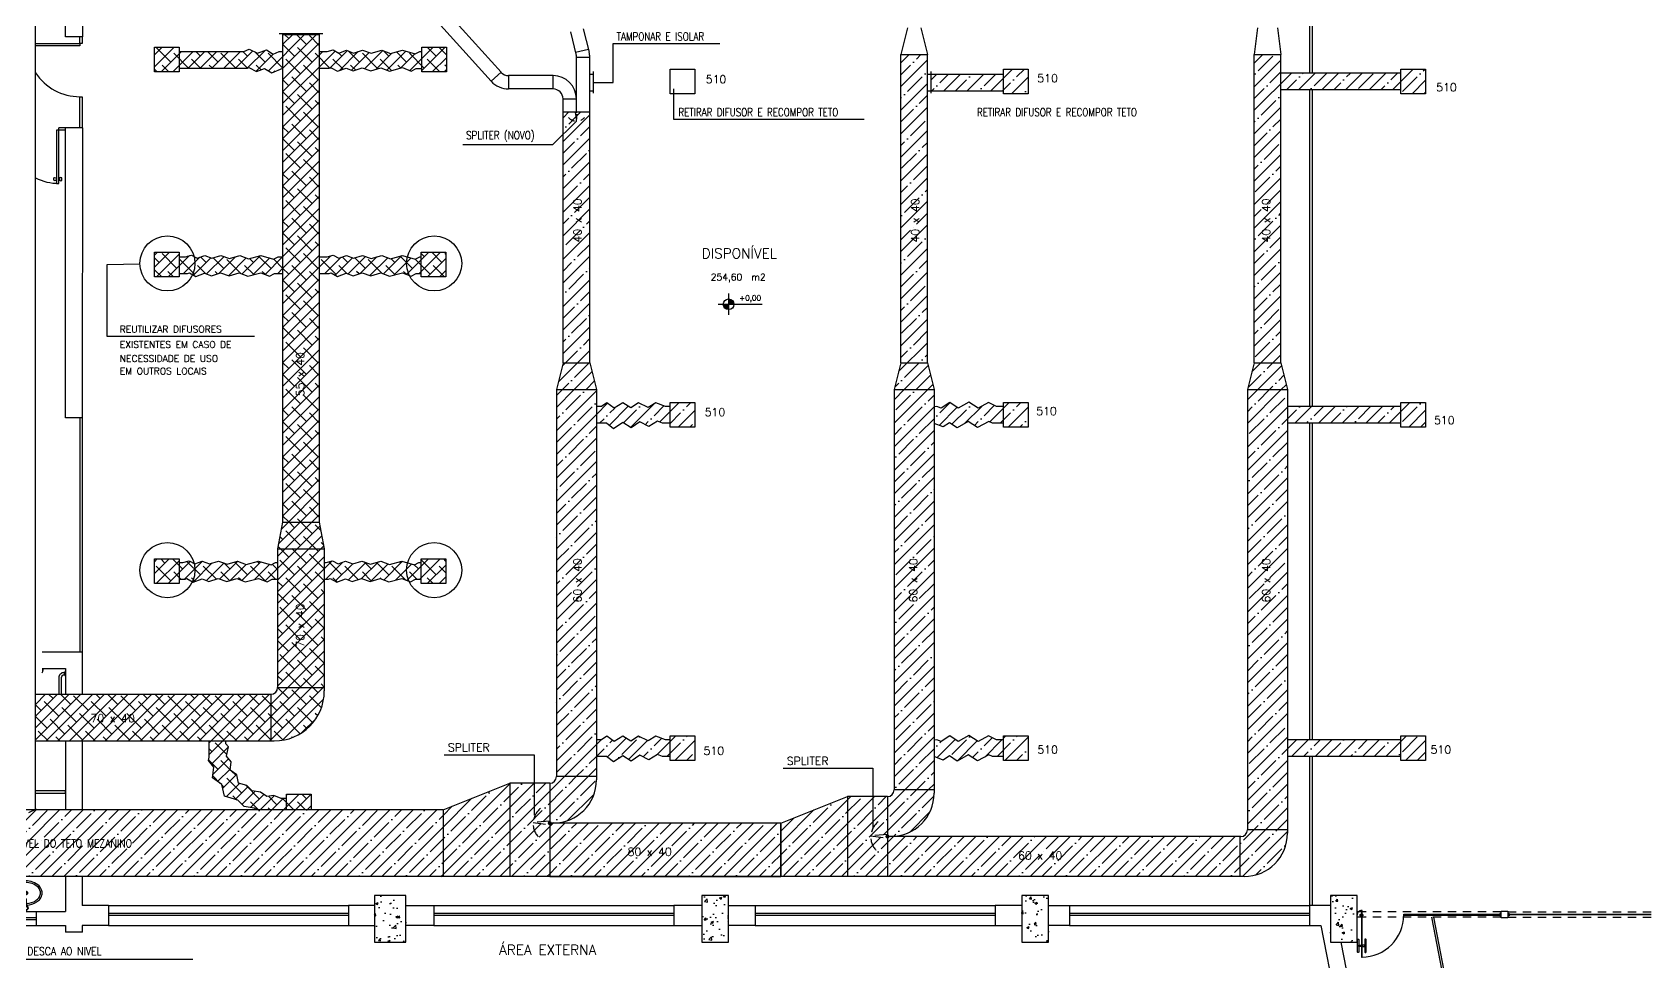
# Model space of a CAD drawing. Extents: x 372.3 to 443.5, y -41.5 to 0.6.
# Drawn here: x 391.5 to 415.7, y -24.04 to -10.1 of the extents above; entities that cross this region are included whole.
import ezdxf

# ---------------------------------------------------------------- set-up
doc = ezdxf.new("R2010")
doc.units = 0
doc.header["$MEASUREMENT"] = 0
doc.linetypes.add('HIDDEN2', pattern=[0.1875, 0.125, -0.0625])
doc.layers.get('0').update_dxf_attribs({"linetype": 'CONTINUOUS'})
for name, color, linetype in [('A1ALV35', 2, 'CONTINUOUS'), ('A1ALV50', 13, 'CONTINUOUS'), ('A1ALV70', 145, 'CONTINUOUS'), ('A1DIVS', 30, 'CONTINUOUS'), ('A1MOBI', 253, 'CONTINUOUS'), ('A1PORTA', 40, 'CONTINUOUS'), ('A1PROJ20', 3, 'HIDDEN2'), ('A1SANIT', 6, 'CONTINUOUS'), ('A1VIDRO', 4, 'CONTINUOUS'), ('A1VISTA10', 10, 'CONTINUOUS'), ('A1VISTA15', 20, 'CONTINUOUS'), ('A1VISTA20', 75, 'CONTINUOUS'), ('A2HACHU', 11, 'CONTINUOUS'), ('A2SIMBL', 30, 'CONTINUOUS'), ('A2TXT25', 4, 'CONTINUOUS'), ('A2TXT50', 13, 'CONTINUOUS'), ('AC-DIFUSAO', 252, 'HIDDEN2'), ('AC-DUTOS', 14, 'CONTINUOUS'), ('AC-DUTOSARETIRAR', 252, 'CONTINUOUS'), ('AC-DUTOSMANTIDOS', 252, 'CONTINUOUS'), ('AC-TEXTO', 7, 'CONTINUOUS'), ('ACDIFUSAO', 252, 'HIDDEN2'), ('ACDUTOS', 14, 'CONTINUOUS')]:
    doc.layers.add(name, color=color, linetype=linetype)
doc.styles.add('ROMANS', font='ROMANS.SHX')
doc.styles.add('SIMPLEX-08', font='simplex.shx', dxfattribs={"height": 0.08})
doc.styles.add('SIMPLEX-10', font='simplex.shx', dxfattribs={"height": 0.1})
doc.styles.add('SIMPLEX-15', font='simplex.shx', dxfattribs={"height": 0.15})
pattern_1 = [(50, (387.43742, -23.28168), (0.35863, -0.031376), [0.0375, -0.4125]), (355, (387.43742, -23.28168), (-0.0693757, 0.376096), [0.03, -0.33]), (100.4514, (387.4673, -23.2843), (0.2892547, 0.34472), [0.03187, -0.350571]), (46.1842, (387.4374, -23.1817), (0.5336205, -0.0827595), [0.05625, -0.61875]), (96.6356, (387.4819, -23.1886), (0.467331, 0.487059), [0.047805, -0.525856]), (351.1842, (387.4374, -23.1817), (0.467331, 0.487059), [0.045, -0.495]), (21, (387.48742, -23.20668), (0.2984535, -0.2013094), [0.0375, -0.4125]), (326, (387.48742, -23.20668), (0.1216577, 0.362575), [0.03, -0.33]), (71.4514, (387.5123, -23.22346), (0.4201113, 0.161265), [0.03187, -0.350571]), (37.5, (387.43742, -23.28168), (0.0060799, 0.1664469), [0, -0.326, 0, -0.335, 0, -0.33125]), (7.5, (387.43742, -23.28168), (0.1315348, 0.1972059), [0, -0.191, 0, -0.3185, 0, -0.12625]), (327.5, (387.32592, -23.28168), (0.2669112, -0.0112774), [0, -0.125, 0, -0.39, 0, -0.5175]), (317.5, (387.27592, -23.28168), (0.291593, 0.0500525), [0, -0.1625, 0, -0.259, 0, -0.3675])]
pattern_2 = [(45, (43.55946, 56.62904), (-0.088388348, 0.088388348), []), (135, (43.55946, 56.62904), (-0.265165043, 0.088388348), [0.3125, -0.1875])]
pattern_3 = [(45, (43.55946, 56.62904), (-0.1767767, 0.1767767), []), (45, (43.73624, 56.62904), (-0.1767767, 0.1767767), [0.3125, -0.0625, 0, -0.0625])]

# ---------------------------------------------------------------- blocks, each defined once
blk = doc.blocks.new('W-CUO-PB')
for p, q in [((-0.019, -0.093), (-0.014, -0.188)), ((0.021, -0.092), (0.016, -0.188))]:
    blk.add_line(p, q)
for points in [[(-0.019, -0.104, 0.130132), (-0.168, -0.153, 0.090827), (-0.22, -0.198, 0.12568), (-0.248, -0.271, 0.221372), (-0.206, -0.392, 0.186059), (0, -0.469)], [(0.021, -0.104, -0.128032), (0.168, -0.153, -0.090827), (0.22, -0.198, -0.12568), (0.248, -0.271, -0.221372), (0.206, -0.392, -0.186059), (0, -0.469)]]:
    blk.add_lwpolyline(points, format="xyb")
blk.add_circle((0, -0.06), 0.0382)
blk.add_arc((0.001, -0.187), 0.015, 183.1827, 356.8173)
at = {"layer": 'A1VISTA10'}
blk.add_line((0.03, -0.06), (-0.015, -0.086), dxfattribs=at)
blk.add_lwpolyline([(-0.019, -0.129, 0.12932), (-0.155, -0.174, 0.09047), (-0.2, -0.213, 0.123903), (-0.224, -0.274, 0.21906), (-0.189, -0.374, 0.185248), (0, -0.444, 0.185248), (0.189, -0.374, 0.21906), (0.224, -0.274, 0.123903), (0.2, -0.213, 0.09047), (0.155, -0.174, 0.127034), (0.021, -0.13, 0.127034)], format="xyb", dxfattribs=at)
for centre, radius in [((0, -0.06), 0.03), ((0, -0.286), 0.0305), ((0, -0.286), 0.018)]:
    blk.add_circle(centre, radius, dxfattribs=at)
blk = doc.blocks.new('PORTA-VT-70')
at = {"linetype": 'CONTINUOUS'}
blk.add_lwpolyline([(-0.065, -0.07), (-0.065, 0.63), (-0.075, 0.63), (-0.075, -0.07), (-0.065, -0.07)], dxfattribs=at)
at = {"layer": 'A1VISTA10'}
for p, q in [((-0.086, -0.009), (-0.086, 0.009)), ((-0.086, 0.009), (-0.075, 0.009)), ((-0.07, -0.01), (-0.07, 0.01)), ((-0.065, 0.009), (-0.046, 0.009)), ((-0.086, -0.009), (-0.075, -0.009)), ((-0.06, 0), (-0.08, 0)), ((-0.065, -0.009), (-0.046, -0.009))]:
    blk.add_line(p, q, dxfattribs=at)
for points in [[(-0.123, 0.36, 0.414214), (-0.115, 0.368), (-0.115, 0.552, 0.414214), (-0.123, 0.56), (-0.127, 0.56, 0.414214), (-0.135, 0.552), (-0.135, 0.368, 0.414214), (-0.127, 0.36)], [(-0.017, 0.36, -0.414214), (-0.025, 0.368), (-0.025, 0.552, -0.414214), (-0.017, 0.56), (-0.013, 0.56, -0.414214), (-0.005, 0.552), (-0.005, 0.368, -0.414214), (-0.013, 0.36)]]:
    blk.add_lwpolyline(points, format="xyb", close=True, dxfattribs=at)
for points in [[(-0.115, 0.45), (-0.115, 0.45), (-0.075, 0.45), (-0.075, 0.45), (-0.075, 0.469), (-0.075, 0.469), (-0.115, 0.469), (-0.115, 0.469)], [(-0.025, 0.45), (-0.025, 0.45), (-0.065, 0.45), (-0.065, 0.45), (-0.065, 0.469), (-0.065, 0.469), (-0.025, 0.469), (-0.025, 0.469)]]:
    blk.add_lwpolyline(points, close=True, dxfattribs=at)
for centre, radius, start, end in [((-0.07, 0), 0.63, 90, 180), ((-0.07, 0), 0.07, 270, 0), ((-0.049, 0), 0.00932, 285.4772, 74.5228)]:
    blk.add_arc(centre, radius, start, end, dxfattribs=at)
blk = doc.blocks.new('DETSPLITER299')
at = {"layer": 'ACDIFUSAO', "const_width": 0.02}
blk.add_lwpolyline([(0.01, 0, 1), (-0.01, 0, 1)], format="xyb", close=True, dxfattribs=at)
at = {"layer": 'ACDIFUSAO'}
blk.add_lwpolyline([(0.002, -0.02), (0.166, 0.001), (-0.001, 0.016)], dxfattribs=at)
blk.add_arc((-0.029, 0.003), 0.195, 312.0987, 49.3, dxfattribs=at)
blk = doc.blocks.new('DETSPLITER1')
at = {"layer": 'AC-DIFUSAO', "xscale": 1.5, "yscale": 1.5, "zscale": 1.5, "rotation": 89.73512563425557}
blk.add_blockref('DETSPLITER299', (0, 0), dxfattribs=at)

msp = doc.modelspace()

# ---------------------------------------------------------------- hatches: boundary and pattern name
at = {"layer": 'A2HACHU'}
h = msp.add_hatch(dxfattribs=at)
h.set_pattern_fill('AR-CONC,_O', color=256, scale=0.05, double=1)
h.set_pattern_definition(pattern_1)
h.paths.add_polyline_path([(396.632, -23.742), (397.102, -23.742), (397.102, -23.192), (397.102, -23.042), (396.632, -23.042), (396.632, -23.192)])
h = msp.add_hatch(dxfattribs=at)
h.set_pattern_fill('AR-CONC,_O', color=256, scale=0.05, double=1)
h.set_pattern_definition(pattern_1)
h.paths.add_polyline_path([(401.942, -23.192), (401.942, -23.042), (401.542, -23.042), (401.542, -23.192), (401.542, -23.742), (401.942, -23.742)])
h = msp.add_hatch(dxfattribs=at)
h.set_pattern_fill('AR-CONC,_O', color=256, scale=0.05, double=1)
h.set_pattern_definition(pattern_1)
h.paths.add_polyline_path([(406.342, -23.742), (406.742, -23.742), (406.742, -23.192), (406.742, -23.042), (406.342, -23.042), (406.342, -23.192)])
h = msp.add_hatch(dxfattribs=at)
h.set_pattern_fill('AR-CONC,_O', color=256, scale=0.05, double=1)
h.set_pattern_definition(pattern_1)
h.paths.add_polyline_path([(411.368, -23.042), (410.968, -23.042), (410.968, -23.192), (410.968, -23.742), (411.129, -23.742), (411.368, -23.742)])
at = {"layer": 'AC-DUTOSARETIRAR'}
h = msp.add_hatch(dxfattribs=at)
h.set_pattern_fill('ANSI38', color=256, style=0)
h.set_pattern_definition(pattern_2)
h.paths.add_polyline_path([(395.804, -10.131), (395.254, -10.131), (395.254, -10.638), (395.255, -10.638), (395.254, -10.639), (395.254, -17.446), (395.804, -17.446)])
h.paths.add_polyline_path([(393.702, -10.388), (393.702, -10.638), (394.726, -10.638), (394.747, -10.628), (394.86, -10.688), (394.984, -10.64), (395.092, -10.708), (395.254, -10.639), (395.254, -10.388), (395.204, -10.388), (395.114, -10.427), (395.011, -10.363), (394.876, -10.414), (394.754, -10.35), (394.671, -10.388)])
h.paths.add_polyline_path([(396.448, -10.632), (396.576, -10.677), (396.728, -10.632), (396.855, -10.681), (397.051, -10.628), (397.183, -10.682), (397.257, -10.641), (397.34, -10.641), (397.34, -10.389), (397.309, -10.389), (397.242, -10.423), (397.053, -10.368), (396.869, -10.419), (396.739, -10.368), (396.583, -10.414), (396.453, -10.368), (396.319, -10.41), (396.21, -10.368), (396.096, -10.41), (396.013, -10.364), (395.92, -10.389), (395.804, -10.389), (395.804, -10.639), (395.954, -10.639), (395.981, -10.632), (396.076, -10.684), (396.208, -10.635), (396.31, -10.675)])
h.paths.add_polyline_path([(397.71, -10.692), (397.71, -10.322), (397.34, -10.322), (397.34, -10.692)])
h.paths.add_polyline_path([(393.332, -10.692), (393.702, -10.692), (393.702, -10.322), (393.332, -10.322)])
h.paths.add_polyline_path([(395.608, -15.57), (395.608, -14.75), (395.428, -14.75), (395.428, -15.57)], flags=24)
h = msp.add_hatch(dxfattribs=at)
h.set_pattern_fill('ANSI38', color=256, style=0)
h.set_pattern_definition(pattern_2)
h.paths.add_polyline_path([(395.879, -19.976), (395.879, -19.926), (395.179, -19.926, -0.414214), (395.079, -20.026), (395.079, -20.726), (395.129, -20.726, 0.414214)])
h.paths.add_polyline_path([(395.879, -19.926), (395.879, -17.846), (395.179, -17.846), (395.179, -19.926)])
h.paths.add_polyline_path([(394.566, -18.292), (394.693, -18.341), (394.89, -18.288), (395.022, -18.342), (395.095, -18.301), (395.179, -18.301), (395.179, -18.049), (395.148, -18.049), (395.08, -18.083), (394.891, -18.028), (394.707, -18.079), (394.577, -18.028), (394.421, -18.074), (394.291, -18.028), (394.157, -18.07), (394.048, -18.028), (393.935, -18.07), (393.851, -18.024), (393.758, -18.049), (393.702, -18.049), (393.702, -18.299), (393.792, -18.299), (393.819, -18.292), (393.914, -18.344), (394.046, -18.295), (394.149, -18.335), (394.286, -18.292), (394.415, -18.337)])
h.paths.add_polyline_path([(393.702, -18.367), (393.702, -17.997), (393.332, -17.997), (393.332, -18.367)])
h.paths.add_polyline_path([(396.437, -18.292), (396.565, -18.337), (396.716, -18.292), (396.844, -18.341), (397.04, -18.288), (397.172, -18.342), (397.246, -18.301), (397.332, -18.301), (397.332, -18.049), (397.298, -18.049), (397.231, -18.083), (397.042, -18.028), (396.857, -18.079), (396.727, -18.028), (396.572, -18.074), (396.442, -18.028), (396.307, -18.07), (396.198, -18.028), (396.085, -18.07), (396.001, -18.024), (395.909, -18.049), (395.879, -18.049), (395.879, -18.299), (395.942, -18.299), (395.969, -18.292), (396.065, -18.344), (396.197, -18.295), (396.299, -18.335)])
h.paths.add_polyline_path([(397.702, -17.997), (397.332, -17.997), (397.332, -18.367), (397.702, -18.367)])
h.paths.add_polyline_path([(395.879, -17.846), (395.804, -17.446), (395.254, -17.446), (395.179, -17.846)])
h.paths.add_polyline_path([(396.448, -13.708), (396.576, -13.753), (396.728, -13.708), (396.855, -13.758), (397.051, -13.704), (397.183, -13.758), (397.257, -13.717), (397.332, -13.717), (397.332, -13.465), (397.309, -13.465), (397.242, -13.499), (397.053, -13.444), (396.869, -13.495), (396.739, -13.444), (396.583, -13.491), (396.453, -13.444), (396.319, -13.486), (396.21, -13.444), (396.096, -13.486), (396.013, -13.44), (395.92, -13.465), (395.804, -13.465), (395.804, -13.715), (395.954, -13.715), (395.981, -13.708), (396.076, -13.76), (396.208, -13.712), (396.31, -13.751)])
h.paths.add_polyline_path([(397.332, -13.397), (397.332, -13.767), (397.702, -13.767), (397.702, -13.397)])
h.paths.add_polyline_path([(394.194, -13.486), (394.085, -13.444), (393.972, -13.486), (393.888, -13.44), (393.795, -13.465), (393.702, -13.465), (393.702, -13.715), (393.829, -13.715), (393.856, -13.708), (393.951, -13.76), (394.083, -13.712), (394.186, -13.751), (394.323, -13.708), (394.452, -13.753), (394.603, -13.708), (394.73, -13.758), (394.927, -13.704), (395.059, -13.758), (395.132, -13.717), (395.254, -13.717), (395.254, -13.465), (395.185, -13.465), (395.117, -13.499), (394.929, -13.444), (394.744, -13.495), (394.614, -13.444), (394.458, -13.491), (394.328, -13.444)])
h.paths.add_polyline_path([(393.702, -13.397), (393.332, -13.397), (393.332, -13.767), (393.702, -13.767)])
h.paths.add_polyline_path([(395.608, -19.341), (395.608, -18.521), (395.428, -18.521), (395.428, -19.341)], flags=24)
h = msp.add_hatch(dxfattribs=at)
h.set_pattern_fill('ANSI38', color=256, style=0)
h.set_pattern_definition(pattern_2)
h.paths.add_polyline_path([(387.577, -20.726), (387.577, -20.026), (386.416, -20.026), (386.416, -20.726)])
h.paths.add_polyline_path([(391.247, -20.726), (391.247, -20.026), (387.577, -20.026), (387.577, -20.726)])
h.paths.add_polyline_path([(395.079, -20.726), (395.079, -20.026), (391.547, -20.026), (391.547, -20.726)])
h.paths.add_polyline_path([(392.361, -20.476), (393.181, -20.476), (393.181, -20.296), (392.361, -20.296)], flags=24)
h = msp.add_hatch(dxfattribs=at)
h.set_pattern_fill('ANSI38', color=256, style=0)
h.set_pattern_definition(pattern_2)
h.paths.add_polyline_path([(394.343, -21.381), (394.382, -21.555), (394.583, -21.617), (394.677, -21.711), (394.829, -21.733), (394.869, -21.76), (395.314, -21.76), (395.314, -21.588), (395.234, -21.588), (395.122, -21.546), (395.019, -21.56), (394.921, -21.494), (394.795, -21.476), (394.716, -21.396), (394.594, -21.359), (394.566, -21.233), (394.468, -21.163), (394.482, -21.041), (394.412, -20.957), (394.444, -20.817), (394.402, -20.771), (394.402, -20.726), (394.152, -20.726), (394.152, -20.969), (394.14, -21.022), (394.221, -21.119), (394.203, -21.281)])
h.paths.add_polyline_path([(395.684, -21.525), (395.314, -21.525), (395.314, -21.76), (395.684, -21.76)])
at = {"layer": 'AC-DUTOSMANTIDOS'}
h = msp.add_hatch(dxfattribs=at)
h.set_pattern_fill('ANSI35', color=252, style=0)
h.set_pattern_definition(pattern_3)
h.paths.add_polyline_path([(399.86, -15.058), (399.46, -15.058), (399.36, -15.458), (399.96, -15.458)])
h.paths.add_polyline_path([(399.86, -12.203), (399.86, -11.294), (399.673, -11.294), (399.661, -11.431), (399.46, -11.63), (399.46, -15.058), (399.86, -15.058)])
h.paths.add_polyline_path([(399.643, -11.294), (399.46, -11.294), (399.46, -11.63), (399.661, -11.431)], flags=17)
h.paths.add_polyline_path([(404.925, -10.434), (404.525, -10.434), (404.525, -15.058), (404.925, -15.058)])
h.paths.add_polyline_path([(404.925, -15.058), (404.525, -15.058), (404.425, -15.458), (405.025, -15.458)])
h.paths.add_polyline_path([(406.434, -15.65), (406.064, -15.65), (406.064, -16.02), (406.434, -16.02)])
h.paths.add_polyline_path([(406.064, -15.712), (405.959, -15.712), (405.842, -15.653), (405.687, -15.737), (405.545, -15.647), (405.384, -15.737), (405.261, -15.653), (405.132, -15.737), (405.067, -15.712), (405.025, -15.718), (405.025, -15.964), (405.159, -16.018), (405.257, -15.954), (405.371, -16.031), (405.537, -15.938), (405.677, -16.027), (405.847, -15.935), (405.9, -15.962), (406.064, -15.962)])
h.paths.add_polyline_path([(401.064, -15.712), (400.997, -15.712), (400.849, -15.655), (400.734, -15.725), (400.593, -15.655), (400.477, -15.732), (400.355, -15.655), (400.227, -15.738), (400.118, -15.655), (400.034, -15.712), (399.96, -15.712), (399.96, -15.962), (400.109, -15.962), (400.215, -16.044), (400.357, -15.952), (400.481, -16.03), (400.611, -15.943), (400.746, -16.011), (400.874, -15.933), (400.95, -15.962), (401.064, -15.962)])
h.paths.add_polyline_path([(401.434, -15.65), (401.064, -15.65), (401.064, -16.02), (401.434, -16.02)])
h.paths.add_polyline_path([(406.434, -10.65), (406.064, -10.65), (406.064, -11.02), (406.434, -11.02)])
h.paths.add_polyline_path([(406.064, -10.725), (404.974, -10.725), (404.974, -10.976), (406.064, -10.976)])
h.paths.add_polyline_path([(399.767, -13.265), (399.767, -12.445), (399.587, -12.445), (399.587, -13.265)], flags=24)
h.paths.add_polyline_path([(404.831, -13.265), (404.831, -12.445), (404.651, -12.445), (404.651, -13.265)], flags=24)
h = msp.add_hatch(dxfattribs=at)
h.set_pattern_fill('ANSI35', color=252, style=0)
h.set_pattern_definition(pattern_3)
h.paths.add_polyline_path([(410.225, -10.434), (409.825, -10.434), (409.825, -15.058), (410.225, -15.058)])
h.paths.add_polyline_path([(412.027, -10.71), (410.225, -10.71), (410.225, -10.96), (412.027, -10.96)])
h.paths.add_polyline_path([(410.225, -15.058), (409.825, -15.058), (409.725, -15.458), (410.325, -15.458)])
h.paths.add_polyline_path([(412.027, -15.71), (410.325, -15.71), (410.325, -15.96), (412.027, -15.96)])
h = msp.add_hatch(dxfattribs=at)
h.set_pattern_fill('ANSI35', color=252, style=0)
h.set_pattern_definition(pattern_3)
h.paths.add_polyline_path([(412.027, -11.02), (412.397, -11.02), (412.397, -10.65), (412.027, -10.65)])
h = msp.add_hatch(dxfattribs=at)
h.set_pattern_fill('ANSI35', color=252, style=0)
h.set_pattern_definition(pattern_3)
h.paths.add_polyline_path([(399.36, -21.26), (399.96, -21.26), (399.96, -15.458), (399.36, -15.458)])
h.paths.add_polyline_path([(405.025, -15.458), (404.425, -15.458), (404.425, -21.46), (405.025, -21.46)])
h.paths.add_polyline_path([(399.767, -18.657), (399.767, -17.842), (399.587, -17.842), (399.587, -18.657)], flags=24)
h.paths.add_polyline_path([(404.803, -18.657), (404.803, -17.842), (404.623, -17.842), (404.623, -18.657)], flags=24)
h = msp.add_hatch(dxfattribs=at)
h.set_pattern_fill('ANSI35', color=252, style=0)
h.set_pattern_definition(pattern_3)
h.paths.add_polyline_path([(410.325, -15.458), (409.725, -15.458), (409.725, -22.06), (410.325, -22.06)])
h.paths.add_polyline_path([(410.325, -22.11), (410.325, -22.06), (409.725, -22.06, -0.414214), (409.625, -22.16), (409.609, -22.16), (409.609, -22.76), (409.675, -22.76, 0.414214)])
h.paths.add_polyline_path([(404.34, -22.16, -0.414214), (404.325, -22.175), (404.325, -22.76), (409.609, -22.76), (409.609, -22.16)])
h.paths.add_polyline_path([(410.094, -18.657), (410.094, -17.842), (409.914, -17.842), (409.914, -18.657)], flags=24)
h.paths.add_polyline_path([(406.277, -22.536), (407.091, -22.536), (407.091, -22.356), (406.277, -22.356)], flags=24)
h = msp.add_hatch(dxfattribs=at)
h.set_pattern_fill('ANSI35', color=252, style=0)
h.set_pattern_definition(pattern_3)
h.paths.add_polyline_path([(412.397, -16.02), (412.397, -15.65), (412.027, -15.65), (412.027, -16.02)])
h = msp.add_hatch(dxfattribs=at)
h.set_pattern_fill('ANSI35', color=256, style=0)
h.set_pattern_definition(pattern_3)
h.paths.add_polyline_path([(412.027, -20.96), (412.027, -20.71), (410.325, -20.71), (410.325, -20.96)])
h.paths.add_polyline_path([(412.397, -20.65), (412.027, -20.65), (412.027, -21.02), (412.397, -21.02)])
h.paths.add_polyline_path([(416.434, -20.65), (416.064, -20.65), (416.064, -21.02), (416.434, -21.02)])
h.paths.add_polyline_path([(416.16, -21.278), (416.092, -21.42), (416.16, -21.631), (416.092, -21.753), (416.167, -21.997), (416.099, -22.174), (416.173, -22.309), (416.142, -22.415), (416.403, -22.415), (416.443, -22.281), (416.374, -22.155), (416.431, -22.007), (416.362, -21.782), (416.431, -21.657), (416.36, -21.438), (416.452, -21.245), (416.38, -21.153), (416.383, -21.147), (416.383, -21.02), (416.133, -21.02), (416.133, -21.088), (416.085, -21.183)])
h.paths.add_polyline_path([(416.167, -16.998), (416.099, -17.175), (416.173, -17.311), (416.133, -17.446), (416.133, -17.539), (416.383, -17.539), (416.383, -17.483), (416.443, -17.282), (416.374, -17.156), (416.431, -17.008), (416.362, -16.783), (416.431, -16.659), (416.36, -16.439), (416.452, -16.247), (416.38, -16.154), (416.383, -16.148), (416.383, -16.02), (416.133, -16.02), (416.133, -16.089), (416.085, -16.184), (416.16, -16.279), (416.092, -16.422), (416.16, -16.632), (416.092, -16.754)])
h = msp.add_hatch(dxfattribs=at)
h.set_pattern_fill('ANSI35', color=252, style=0)
h.set_pattern_definition(pattern_3)
h.paths.add_polyline_path([(400.477, -20.73), (400.355, -20.653), (400.227, -20.736), (400.118, -20.653), (400.034, -20.711), (399.96, -20.711), (399.96, -20.961), (400.109, -20.961), (400.215, -21.042), (400.357, -20.95), (400.481, -21.028), (400.611, -20.941), (400.746, -21.009), (400.874, -20.931), (400.95, -20.961), (401.064, -20.961), (401.064, -20.711), (400.997, -20.711), (400.849, -20.653), (400.734, -20.723), (400.593, -20.653)])
h.paths.add_polyline_path([(401.434, -21.02), (401.434, -20.65), (401.064, -20.65), (401.064, -21.02)])
h.paths.add_polyline_path([(405.537, -20.936), (405.677, -21.025), (405.847, -20.933), (405.9, -20.959), (406.064, -20.959), (406.064, -20.709), (405.959, -20.709), (405.842, -20.651), (405.687, -20.735), (405.545, -20.645), (405.384, -20.735), (405.261, -20.651), (405.132, -20.735), (405.067, -20.709), (405.025, -20.715), (405.025, -20.961), (405.159, -21.015), (405.257, -20.951), (405.371, -21.029)])
h.paths.add_polyline_path([(406.434, -21.02), (406.434, -20.65), (406.064, -20.65), (406.064, -21.02)])
h = msp.add_hatch(dxfattribs=at)
h.set_pattern_fill('ANSI35', color=252, style=0)
h.set_pattern_definition(pattern_3)
h.paths.add_polyline_path([(398.66, -21.36), (397.66, -21.76), (397.66, -22.76), (398.66, -22.76)])
h.paths.add_polyline_path([(399.011, -21.949), (399.26, -21.929), (399.26, -21.36), (398.66, -21.36), (398.66, -22.76), (399.26, -22.76), (399.26, -21.983)])
h.paths.add_polyline_path([(399.96, -21.31), (399.96, -21.26), (399.36, -21.26, -0.414214), (399.26, -21.36), (399.26, -21.945, -0.414214), (399.275, -21.96), (399.31, -21.96, 0.414214)])
h.paths.add_polyline_path([(402.725, -22.76), (403.725, -22.76), (403.725, -21.56), (402.725, -21.96)])
h.paths.add_polyline_path([(404.106, -22.036), (404.106, -21.56), (403.725, -21.56), (403.725, -22.76), (404.325, -22.76), (404.325, -22.183), (404.076, -22.149, -0.1007)])
h.paths.add_polyline_path([(404.325, -22.145, -0.414214), (404.34, -22.16), (404.375, -22.16, 0.414214), (405.025, -21.51), (405.025, -21.46), (404.425, -21.46, -0.414214), (404.325, -21.56)])
h = msp.add_hatch(dxfattribs=at)
h.set_pattern_fill('ANSI35', color=252, style=0)
h.set_pattern_definition(pattern_3)
h.paths.add_polyline_path([(386.983, -21.76), (386.772, -21.971), (386.877, -22.093), (387.577, -22.093), (387.577, -21.76)])
h.paths.add_polyline_path([(388.813, -22.093), (388.813, -22.393), (388.743, -22.393), (388.999, -22.76), (392.249, -22.76), (397.66, -22.76), (397.66, -21.76), (394.349, -21.76), (392.249, -21.76), (391.538, -21.76), (391.296, -21.88), (391.212, -21.76), (387.577, -21.76), (387.577, -22.093)])
h.paths.add_polyline_path([(387.577, -22.393), (387.577, -22.76), (388.999, -22.76), (388.743, -22.393)])
h.paths.add_polyline_path([(387.577, -22.093), (386.877, -22.093), (387.134, -22.393), (386.675, -22.76), (387.577, -22.76)])
h.paths.add_polyline_path([(389.538, -22.365), (390.455, -22.365), (390.455, -22.185), (389.538, -22.185)], flags=24)
h.paths.add_polyline_path([(390.799, -22.352), (393.351, -22.352), (393.351, -22.172), (390.799, -22.172)], flags=24)
h = msp.add_hatch(dxfattribs=at)
h.set_pattern_fill('ANSI35', color=252, style=0)
h.set_pattern_definition(pattern_3)
h.paths.add_polyline_path([(404.325, -21.56), (404.106, -21.56), (404.106, -22.036, 0.1007), (404.076, -22.149), (404.325, -22.129)])
h = msp.add_hatch(dxfattribs=at)
h.set_pattern_fill('ANSI35', color=252, style=0)
h.set_pattern_definition(pattern_3)
h.paths.add_polyline_path([(399.26, -22.76), (402.725, -22.76), (402.725, -21.96), (399.26, -21.96)])

# ---------------------------------------------------------------- linework, layer by layer
at = {"layer": 'A1ALV35'}
msp.add_lwpolyline([(413.529, -23.38), (413.529, -23.28), (413.629, -23.28), (413.629, -23.38)], close=True, dxfattribs=at)
at = {"layer": 'A1ALV50', "ltscale": 0.2}
for p, q in [((391.999, -10.165), (391.999, -4.98)), ((392.252, -4.98), (392.251, -10.165)), ((392.251, -10.165), (391.999, -10.165)), ((391.999, -15.882), (391.999, -11.53)), ((392.25, -11.53), (391.999, -11.53)), ((392.25, -11.53), (392.249, -15.882)), ((392.249, -15.882), (391.999, -15.882)), ((391.647, -19.392), (392.249, -19.392)), ((391.647, -19.642), (391.999, -19.642)), ((392.64, -23.192), (392.249, -23.192)), ((392.64, -23.192), (392.64, -23.492)), ((391.559, -23.282), (391.559, -23.492)), ((391.559, -23.282), (391.999, -23.282)), ((391.559, -23.492), (391.999, -23.492)), ((392.64, -23.492), (392.249, -23.492)), ((411.574, -26.03), (411.129, -23.742))]:
    msp.add_line(p, q, dxfattribs=at)
at = {"layer": 'A1ALV50'}
for p, q in [((392.249, -19.392), (392.249, -20.026)), ((391.999, -19.642), (391.999, -20.026)), ((391.999, -20.726), (391.999, -21.76)), ((392.249, -20.726), (392.249, -21.76)), ((391.999, -22.76), (391.999, -23.282)), ((392.249, -22.76), (392.249, -23.192)), ((391.999, -23.492), (391.999, -23.592)), ((392.252, -23.592), (391.999, -23.592)), ((392.249, -23.492), (392.249, -23.592))]:
    msp.add_line(p, q, dxfattribs=at)
at = {"layer": 'A1ALV50', "ltscale": 0.2}
for points in [[(410.968, -23.192), (410.655, -23.192), (410.655, -23.492), (410.826, -23.492), (411.254, -25.692), (391.61, -25.692)], [(396.632, -23.192), (396.24, -23.192), (396.24, -23.492), (396.632, -23.492)], [(397.102, -23.192), (397.522, -23.192), (397.522, -23.492), (397.102, -23.492)], [(401.542, -23.192), (401.122, -23.192), (401.122, -23.492), (401.542, -23.492)], [(401.942, -23.192), (402.342, -23.192), (402.342, -23.492), (401.942, -23.492)], [(406.342, -23.192), (405.942, -23.192), (405.942, -23.492), (406.342, -23.492)], [(406.742, -23.192), (407.055, -23.192), (407.055, -23.492), (406.742, -23.492)]]:
    msp.add_lwpolyline(points, dxfattribs=at)
at = {"layer": 'A1ALV70'}
msp.add_line((410.968, -23.042), (410.968, -23.192), dxfattribs=at)
for points in [[(397.102, -23.742), (397.102, -23.192), (397.102, -23.042), (396.632, -23.042), (396.632, -23.192), (396.632, -23.742)], [(401.942, -23.042), (401.542, -23.042), (401.542, -23.192), (401.542, -23.742), (401.942, -23.742), (401.942, -23.192)], [(406.742, -23.192), (406.742, -23.042), (406.342, -23.042), (406.342, -23.192), (406.342, -23.742), (406.742, -23.742)], [(406.742, -23.192), (406.742, -23.042), (406.342, -23.042), (406.342, -23.192), (406.342, -23.742), (406.742, -23.742)], [(411.368, -23.042), (410.968, -23.042), (410.968, -23.742), (411.129, -23.742), (411.368, -23.742)]]:
    msp.add_lwpolyline(points, close=True, dxfattribs=at)
at = {"layer": 'A1DIVS'}
for p, q in [((410.655, -5.96), (410.655, -10.71)), ((410.695, -5.96), (410.695, -10.71)), ((392.214, -10.265), (392.214, -10.165)), ((392.249, -10.265), (392.214, -10.265)), ((392.249, -10.165), (392.249, -10.265)), ((392.214, -11.065), (392.249, -11.065)), ((392.214, -11.53), (392.214, -11.065)), ((392.249, -11.065), (392.249, -11.53)), ((410.655, -10.96), (410.655, -15.71)), ((410.695, -10.96), (410.695, -15.71)), ((391.999, -11.53), (391.899, -11.53)), ((391.999, -11.565), (391.899, -11.565)), ((392.214, -15.882), (392.214, -19.392)), ((392.249, -15.882), (392.249, -19.392)), ((410.655, -15.96), (410.655, -20.71)), ((410.695, -15.96), (410.695, -20.71)), ((410.655, -20.96), (410.655, -23.192)), ((410.695, -20.96), (410.695, -23.192))]:
    msp.add_line(p, q, dxfattribs=at)
msp.add_lwpolyline([(391.547, -21.512), (391.999, -21.512), (391.999, -21.477), (391.547, -21.477)], dxfattribs=at)
at = {"layer": 'A1MOBI'}
for p, q in [((412.483, -23.37), (412.808, -25.04)), ((412.514, -23.37), (412.837, -25.034))]:
    msp.add_line(p, q, dxfattribs=at)
at = {"layer": 'A1PORTA'}
msp.add_lwpolyline([(391.547, -10.265), (392.214, -10.265), (392.214, -10.3), (391.547, -10.3)], dxfattribs=at)
msp.add_lwpolyline([(391.899, -12.365), (391.899, -11.565), (391.864, -11.565), (391.864, -12.365)], close=True, dxfattribs=at)
at = {"layer": 'A1PORTA', "color": 1}
for points in [[(391.822, -12.318), (391.822, -12.28, -0.363892), (391.855, -12.28), (391.855, -12.318, -0.363892)], [(391.941, -12.318), (391.941, -12.28, 0.363892), (391.909, -12.28), (391.909, -12.318, 0.363892)]]:
    msp.add_lwpolyline(points, format="xyb", close=True, dxfattribs=at)
for centre, start in [((392.214, -10.265), 213.4672), ((391.899, -11.565), 243.8402)]:
    msp.add_arc(centre, 0.8, start, 270, dxfattribs=at)
at = {"layer": 'A1PROJ20'}
for p, q in [((413.529, -23.29), (411.368, -23.29)), ((413.529, -23.37), (411.368, -23.37)), ((413.629, -23.29), (415.79, -23.29)), ((413.629, -23.37), (415.79, -23.37))]:
    msp.add_line(p, q, dxfattribs=at)
at = {"layer": 'A1VIDRO', "ltscale": 0.2}
for p, q in [((389.759, -23.372), (391.559, -23.372)), ((389.759, -23.402), (391.559, -23.402)), ((392.64, -23.31), (396.24, -23.31)), ((392.64, -23.34), (396.24, -23.34)), ((397.522, -23.31), (401.122, -23.31)), ((397.522, -23.34), (401.122, -23.34)), ((402.342, -23.31), (405.942, -23.31)), ((402.342, -23.34), (405.942, -23.34)), ((407.055, -23.31), (410.655, -23.31)), ((407.055, -23.34), (410.655, -23.34))]:
    msp.add_line(p, q, dxfattribs=at)
at = {"layer": 'A1VIDRO'}
for p, q in [((412.068, -23.323), (413.529, -23.323)), ((412.068, -23.338), (412.068, -23.323)), ((412.068, -23.338), (413.529, -23.338)), ((413.639, -23.335), (413.639, -23.325)), ((413.639, -23.325), (415.78, -23.325)), ((415.78, -23.335), (413.639, -23.335))]:
    msp.add_line(p, q, dxfattribs=at)
at = {"layer": 'A1VISTA10'}
for p, q in [((391.647, -19.642), (391.681, -19.642)), ((391.681, -19.647), (391.647, -19.647)), ((391.662, -19.662), (391.647, -19.662)), ((391.662, -19.662), (391.662, -19.647)), ((391.681, -19.642), (391.681, -19.647)), ((391.979, -19.694), (391.994, -19.694)), ((391.979, -19.694), (391.979, -19.737)), ((391.979, -19.737), (391.994, -19.737)), ((391.994, -19.675), (391.994, -19.756)), ((391.999, -19.675), (391.994, -19.675)), ((391.999, -19.756), (391.994, -19.756)), ((391.999, -19.756), (391.999, -19.675))]:
    msp.add_line(p, q, dxfattribs=at)
at = {"layer": 'A1VISTA15', "ltscale": 0.2}
msp.add_line((391.899, -11.565), (391.899, -11.53), dxfattribs=at)
at = {"layer": 'A1VISTA15'}
for points in [[(391.647, -19.705, 0.146848), (391.66, -19.662)], [(391.901, -20.026), (391.901, -19.774, -0.414214), (391.979, -19.696)], [(391.939, -20.026), (391.939, -19.774, -0.414214), (391.979, -19.734)]]:
    msp.add_lwpolyline(points, format="xyb", dxfattribs=at)
for points in [[(413.529, -23.313), (413.509, -23.313), (413.509, -23.323), (413.521, -23.323), (413.521, -23.338), (413.509, -23.338), (413.509, -23.348), (413.529, -23.348)], [(413.629, -23.313), (413.649, -23.313), (413.649, -23.323), (413.637, -23.323), (413.637, -23.338), (413.649, -23.338), (413.649, -23.348), (413.629, -23.348)]]:
    msp.add_lwpolyline(points, dxfattribs=at)
at = {"layer": 'A1VISTA20', "ltscale": 0.2}
for p, q in [((392.64, -23.192), (396.24, -23.192)), ((397.522, -23.192), (401.122, -23.192)), ((402.342, -23.192), (405.942, -23.192)), ((407.055, -23.192), (410.655, -23.192)), ((389.759, -23.282), (391.559, -23.282)), ((389.759, -23.492), (391.559, -23.492)), ((392.64, -23.492), (396.24, -23.492)), ((397.522, -23.492), (401.122, -23.492)), ((402.342, -23.492), (405.942, -23.492)), ((407.055, -23.492), (410.655, -23.492))]:
    msp.add_line(p, q, dxfattribs=at)
at = {"layer": 'A2SIMBL'}
for p, q in [((401.943, -14.018), (401.943, -14.338)), ((401.786, -14.178), (402.447, -14.178))]:
    msp.add_line(p, q, dxfattribs=at)
at = {"layer": 'A2SIMBL', "const_width": 0.08}
for points in [[(401.903, -14.178, 0.414214), (401.943, -14.218, 1)], [(401.983, -14.178, 0.414214), (401.943, -14.138, 1)]]:
    msp.add_lwpolyline(points, format="xyb", dxfattribs=at)
at = {"layer": 'A2SIMBL'}
msp.add_circle((401.943, -14.178), 0.08, dxfattribs=at)
at = {"layer": 'AC-DIFUSAO'}
msp.add_lwpolyline([(391.556, -21.751), (391.168, -21.943)], dxfattribs=at)
at = {"layer": 'AC-DUTOS', "ltscale": 0.2}
for p, q in [((398.382, -10.833), (395.544, -7.691)), ((398.53, -10.699), (395.693, -7.557)), ((391.547, -21.751), (391.547, -8.669)), ((395.254, -10.131), (395.254, -17.446)), ((395.254, -10.131), (395.804, -10.131)), ((395.804, -10.131), (395.804, -17.446)), ((399.569, -10.094), (399.657, -10.446)), ((399.763, -10.046), (399.851, -10.398)), ((404.625, -10.034), (404.525, -10.434)), ((404.825, -10.034), (404.925, -10.434)), ((409.875, -10.034), (409.825, -10.434)), ((410.175, -10.034), (410.225, -10.434)), ((397.257, -10.641), (397.34, -10.641)), ((399.66, -11.099), (399.66, -10.471)), ((399.86, -15.058), (399.86, -10.471)), ((404.525, -15.058), (404.525, -10.434)), ((404.525, -10.434), (404.925, -10.434)), ((404.925, -15.058), (404.925, -10.434)), ((409.825, -15.058), (409.825, -10.434)), ((409.825, -10.434), (410.225, -10.434)), ((410.225, -15.058), (410.225, -10.434)), ((399.31, -10.749), (398.642, -10.749)), ((399.31, -10.949), (398.642, -10.949)), ((399.46, -15.058), (399.46, -11.099)), ((399.66, -11.294), (399.66, -11.099)), ((399.86, -15.058), (399.86, -12.203)), ((395.132, -13.717), (395.254, -13.717)), ((397.257, -13.717), (397.332, -13.717)), ((399.46, -15.058), (399.36, -15.458)), ((399.46, -15.058), (399.86, -15.058)), ((399.86, -15.058), (399.96, -15.458)), ((404.525, -15.058), (404.425, -15.458)), ((404.525, -15.058), (404.925, -15.058)), ((404.925, -15.058), (405.025, -15.458)), ((409.825, -15.058), (409.725, -15.458)), ((409.825, -15.058), (410.225, -15.058)), ((410.225, -15.058), (410.325, -15.458)), ((399.36, -15.458), (399.36, -21.26)), ((399.36, -15.458), (399.96, -15.458)), ((399.96, -15.458), (399.96, -21.31)), ((404.425, -15.458), (404.425, -21.46)), ((404.425, -15.458), (405.025, -15.458)), ((405.025, -15.458), (405.025, -21.51)), ((409.725, -15.458), (409.725, -22.06)), ((409.725, -15.458), (410.325, -15.458)), ((410.325, -15.458), (410.325, -22.11)), ((395.254, -17.446), (395.179, -17.846)), ((395.254, -17.446), (395.804, -17.446)), ((395.804, -17.446), (395.879, -17.846)), ((395.179, -17.846), (395.179, -19.926)), ((395.179, -17.846), (395.879, -17.846)), ((395.879, -17.846), (395.879, -19.976)), ((395.095, -18.301), (395.179, -18.301)), ((397.246, -18.301), (397.33, -18.301)), ((391.547, -20.026), (395.079, -20.026)), ((395.079, -20.026), (395.079, -20.726)), ((395.179, -19.926), (395.879, -19.926)), ((391.547, -20.726), (395.129, -20.726)), ((399.96, -21.26), (399.36, -21.26)), ((397.66, -21.76), (398.66, -21.36)), ((398.66, -21.36), (398.66, -22.76)), ((399.26, -21.36), (398.66, -21.36)), ((399.26, -21.36), (399.26, -22.76)), ((405.025, -21.46), (404.425, -21.46)), ((392.249, -21.76), (387.577, -21.76)), ((394.349, -21.76), (392.249, -21.76)), ((397.66, -21.76), (394.349, -21.76)), ((397.66, -21.76), (397.66, -22.76)), ((402.725, -21.96), (403.725, -21.56)), ((404.325, -21.56), (403.725, -21.56)), ((403.725, -21.56), (403.725, -22.76)), ((404.325, -21.56), (404.325, -22.76)), ((402.725, -21.96), (399.26, -21.96)), ((399.31, -21.96), (399.26, -21.96)), ((402.725, -21.96), (402.725, -22.76)), ((409.625, -22.16), (404.325, -22.16)), ((404.375, -22.16), (404.325, -22.16)), ((409.609, -22.16), (409.609, -22.76)), ((410.325, -22.06), (409.725, -22.06)), ((392.249, -22.76), (387.577, -22.76)), ((409.675, -22.76), (392.249, -22.76)), ((406.742, -23.042), (406.342, -23.042)), ((406.742, -23.042), (406.342, -23.042)), ((406.342, -23.042), (406.342, -23.192)), ((406.342, -23.042), (406.342, -23.192)), ((406.342, -23.192), (406.342, -23.742)), ((406.342, -23.192), (406.342, -23.742)), ((406.742, -23.192), (406.742, -23.042)), ((406.742, -23.192), (406.742, -23.042)), ((406.742, -23.742), (406.742, -23.192)), ((406.742, -23.742), (406.742, -23.192)), ((406.342, -23.742), (406.742, -23.742)), ((406.342, -23.742), (406.742, -23.742))]:
    msp.add_line(p, q, dxfattribs=at)
for points in [[(395.201, -10.118), (395.857, -10.118)], [(393.702, -10.388), (394.671, -10.388), (394.754, -10.35), (394.876, -10.414), (395.011, -10.363), (395.114, -10.427), (395.204, -10.388), (395.255, -10.388)], [(395.804, -10.389), (395.92, -10.389), (396.013, -10.364), (396.096, -10.41), (396.21, -10.368), (396.319, -10.41), (396.453, -10.368), (396.583, -10.414), (396.739, -10.368), (396.869, -10.419), (397.053, -10.368), (397.242, -10.423), (397.309, -10.389), (397.34, -10.389)], [(399.645, -10.399), (399.839, -10.35)], [(393.702, -10.638), (394.726, -10.638), (394.747, -10.628), (394.86, -10.688), (394.984, -10.64), (395.092, -10.708), (395.255, -10.638), (395.255, -10.638)], [(395.804, -10.639), (395.954, -10.639), (395.981, -10.632), (396.076, -10.684), (396.208, -10.635), (396.31, -10.675), (396.448, -10.632), (396.576, -10.677), (396.728, -10.632), (396.855, -10.681), (397.051, -10.628)], [(397.051, -10.628), (397.183, -10.682), (397.257, -10.641)], [(399.66, -10.471), (399.86, -10.471)], [(398.53, -10.699), (398.382, -10.833)], [(398.642, -10.749), (398.642, -10.949)], [(399.31, -10.949), (399.31, -10.749)], [(399.861, -10.725), (399.91, -10.725)], [(399.91, -10.686), (399.91, -11.014)], [(404.925, -10.725), (404.974, -10.725)], [(404.974, -10.686), (404.974, -11.014)], [(412.027, -10.71), (410.225, -10.71)], [(399.46, -11.099), (399.66, -11.099)], [(399.86, -10.976), (399.91, -10.976)], [(404.925, -10.976), (404.974, -10.976)], [(412.027, -10.96), (410.225, -10.96)], [(399.46, -11.294), (399.86, -11.294)], [(393.702, -13.465), (393.795, -13.465), (393.888, -13.44), (393.972, -13.486), (394.085, -13.444), (394.194, -13.486), (394.328, -13.444), (394.458, -13.491), (394.614, -13.444), (394.744, -13.495), (394.929, -13.444), (395.117, -13.499), (395.185, -13.465), (395.254, -13.465)], [(395.804, -13.465), (395.92, -13.465), (396.013, -13.44), (396.096, -13.486), (396.21, -13.444), (396.319, -13.486), (396.453, -13.444), (396.583, -13.491), (396.739, -13.444), (396.869, -13.495), (397.053, -13.444), (397.242, -13.499), (397.309, -13.465), (397.332, -13.465)], [(393.702, -13.715), (393.829, -13.715), (393.856, -13.708), (393.951, -13.76), (394.083, -13.712), (394.186, -13.751), (394.323, -13.708), (394.452, -13.753), (394.603, -13.708), (394.73, -13.758), (394.927, -13.704)], [(394.927, -13.704), (395.059, -13.758), (395.132, -13.717)], [(395.804, -13.715), (395.954, -13.715), (395.981, -13.708), (396.076, -13.76), (396.208, -13.712), (396.31, -13.751), (396.448, -13.708), (396.576, -13.753), (396.728, -13.708), (396.855, -13.758), (397.051, -13.704)], [(397.051, -13.704), (397.183, -13.758), (397.257, -13.717)], [(401.068, -15.712), (400.997, -15.712), (400.849, -15.655), (400.734, -15.725), (400.593, -15.655), (400.477, -15.732), (400.355, -15.655), (400.227, -15.738), (400.118, -15.655), (400.034, -15.712), (399.964, -15.712)], [(406.062, -15.712), (405.959, -15.712), (405.842, -15.653), (405.687, -15.737), (405.545, -15.647), (405.384, -15.737), (405.261, -15.653), (405.132, -15.737), (405.067, -15.712), (405.022, -15.718)], [(412.027, -15.71), (410.325, -15.71)], [(401.068, -15.962), (400.95, -15.962), (400.874, -15.933), (400.746, -16.011), (400.611, -15.943), (400.481, -16.03), (400.357, -15.952), (400.215, -16.044), (400.109, -15.962), (399.964, -15.962)], [(406.062, -15.962), (405.9, -15.962), (405.847, -15.935), (405.677, -16.027), (405.537, -15.938), (405.371, -16.031), (405.257, -15.954), (405.159, -16.018), (405.025, -15.964)], [(412.027, -15.96), (410.325, -15.96)], [(393.704, -18.049), (393.758, -18.049), (393.851, -18.024), (393.935, -18.07), (394.048, -18.028), (394.157, -18.07), (394.291, -18.028), (394.421, -18.074), (394.577, -18.028), (394.707, -18.079), (394.891, -18.028), (395.08, -18.083), (395.148, -18.049), (395.177, -18.049)], [(395.879, -18.049), (395.909, -18.049), (396.001, -18.024), (396.085, -18.07), (396.198, -18.028), (396.307, -18.07), (396.442, -18.028), (396.572, -18.074), (396.727, -18.028), (396.857, -18.079), (397.042, -18.028), (397.231, -18.083), (397.298, -18.049), (397.327, -18.049)], [(393.704, -18.299), (393.792, -18.299), (393.819, -18.292), (393.914, -18.344), (394.046, -18.295), (394.149, -18.335), (394.286, -18.292), (394.415, -18.337), (394.566, -18.292), (394.693, -18.341), (394.89, -18.288)], [(394.89, -18.288), (395.022, -18.342), (395.095, -18.301)], [(395.879, -18.299), (395.942, -18.299), (395.969, -18.292), (396.065, -18.344), (396.197, -18.295), (396.299, -18.335), (396.437, -18.292), (396.565, -18.337), (396.716, -18.292), (396.844, -18.341), (397.04, -18.288)], [(397.04, -18.288), (397.172, -18.342), (397.246, -18.301)], [(394.869, -21.76), (394.829, -21.733), (394.677, -21.711), (394.583, -21.617), (394.382, -21.555), (394.343, -21.381), (394.203, -21.281), (394.221, -21.119), (394.14, -21.022), (394.152, -20.969), (394.152, -20.726)], [(395.314, -21.588), (395.234, -21.588), (395.122, -21.546), (395.019, -21.56), (394.921, -21.494), (394.795, -21.476), (394.716, -21.396), (394.594, -21.359), (394.566, -21.233), (394.468, -21.163), (394.482, -21.041), (394.412, -20.957), (394.444, -20.817), (394.402, -20.771), (394.402, -20.726)], [(401.064, -20.711), (400.997, -20.711), (400.849, -20.653), (400.734, -20.723), (400.593, -20.653), (400.477, -20.73), (400.355, -20.653), (400.227, -20.736), (400.118, -20.653), (400.034, -20.711), (399.964, -20.711)], [(406.062, -20.709), (405.959, -20.709), (405.842, -20.651), (405.687, -20.735), (405.545, -20.645), (405.384, -20.735), (405.261, -20.651), (405.132, -20.735), (405.067, -20.709), (405.022, -20.716)], [(412.027, -20.71), (410.325, -20.71)], [(401.064, -20.961), (400.95, -20.961), (400.874, -20.931), (400.746, -21.009), (400.611, -20.941), (400.481, -21.028), (400.357, -20.95), (400.215, -21.042), (400.109, -20.961), (399.964, -20.961)], [(406.062, -20.959), (405.9, -20.959), (405.847, -20.933), (405.677, -21.025), (405.537, -20.936), (405.371, -21.029), (405.257, -20.951), (405.159, -21.015), (405.025, -20.961)], [(412.027, -20.96), (410.325, -20.96)], [(395.314, -21.76), (395.314, -21.525), (395.684, -21.525), (395.684, -21.76)]]:
    msp.add_lwpolyline(points, dxfattribs=at)
for points in [[(393.332, -10.322), (393.702, -10.322), (393.702, -10.692), (393.332, -10.692)], [(397.34, -10.322), (397.71, -10.322), (397.71, -10.692), (397.34, -10.692)], [(401.064, -10.65), (401.434, -10.65), (401.434, -11.02), (401.064, -11.02)], [(406.064, -10.65), (406.434, -10.65), (406.434, -11.02), (406.064, -11.02)], [(412.027, -10.65), (412.397, -10.65), (412.397, -11.02), (412.027, -11.02)], [(393.332, -13.397), (393.702, -13.397), (393.702, -13.767), (393.332, -13.767)], [(397.332, -13.397), (397.702, -13.397), (397.702, -13.767), (397.332, -13.767)], [(401.064, -15.65), (401.434, -15.65), (401.434, -16.02), (401.064, -16.02)], [(406.064, -15.65), (406.434, -15.65), (406.434, -16.02), (406.064, -16.02)], [(412.027, -15.65), (412.397, -15.65), (412.397, -16.02), (412.027, -16.02)], [(393.332, -17.997), (393.702, -17.997), (393.702, -18.367), (393.332, -18.367)], [(397.332, -17.997), (397.702, -17.997), (397.702, -18.367), (397.332, -18.367)], [(401.064, -20.65), (401.434, -20.65), (401.434, -21.02), (401.064, -21.02)], [(406.064, -20.65), (406.434, -20.65), (406.434, -21.02), (406.064, -21.02)], [(412.027, -20.65), (412.397, -20.65), (412.397, -21.02), (412.027, -21.02)]]:
    msp.add_lwpolyline(points, close=True, dxfattribs=at)
at = {"layer": 'AC-DUTOS'}
for points in [[(404.974, -10.725), (406.064, -10.725)], [(404.974, -10.976), (406.064, -10.976)]]:
    msp.add_lwpolyline(points, dxfattribs=at)
msp.add_lwpolyline([(399.26, -22.76), (402.725, -22.76), (402.725, -21.96), (399.26, -21.96)], close=True, dxfattribs=at)
at = {"layer": 'AC-DUTOS', "ltscale": 0.2}
for centre, radius, start, end in [((399.56, -10.471), 0.3, 360, 14.0362), ((399.56, -10.471), 0.1, 0, 14.0362), ((398.642, -10.599), 0.35, 222.0848, 270), ((398.642, -10.599), 0.15, 222.0848, 270), ((399.31, -11.099), 0.35, 360, 90), ((399.31, -11.099), 0.15, 360, 90), ((395.079, -19.926), 0.1, 270, 0), ((395.129, -19.976), 0.75, 270, 0), ((399.26, -21.26), 0.1, 270, 0), ((399.31, -21.31), 0.65, 270, 0), ((404.325, -21.46), 0.1, 270, 0), ((404.375, -21.51), 0.65, 270, 0), ((409.625, -22.06), 0.1, 270, 0), ((409.675, -22.11), 0.65, 270, 0)]:
    msp.add_arc(centre, radius, start, end, dxfattribs=at)
at = {"layer": 'AC-DUTOSARETIRAR'}
for centre in [(393.526, -13.565), (397.526, -13.565), (393.526, -18.165), (397.526, -18.165)]:
    msp.add_circle(centre, 0.413, dxfattribs=at)
at = {"layer": 'AC-TEXTO'}
for points in [[(399.91, -10.85), (400.211, -10.85), (400.211, -10.265), (401.809, -10.265)], [(403.974, -11.408), (401.119, -11.408), (401.119, -10.946)], [(397.958, -11.782), (399.306, -11.782), (399.661, -11.431)], [(394.834, -14.662), (392.623, -14.662), (392.623, -13.582), (393.113, -13.573)], [(397.678, -20.933), (399.024, -20.933), (399.024, -21.84)], [(402.761, -21.135), (404.106, -21.135), (404.106, -22.042)], [(393.907, -24.002), (389.869, -24.002), (388.718, -22.358)]]:
    msp.add_lwpolyline(points, dxfattribs=at)

# ---------------------------------------------------------------- block references
at = {"layer": 'A1SANIT', "rotation": 179.9999999999996}
msp.add_blockref('W-CUO-PB', (391.397, -23.293), dxfattribs=at)
at = {"layer": 'A1VIDRO', "ltscale": 0.2, "rotation": 180}
msp.add_blockref('PORTA-VT-70', (411.368, -23.338), dxfattribs=at)
at = {"layer": 'AC-DUTOS', "rotation": 87.23726471160313}
for p in [(399.26, -21.96), (404.325, -22.16)]:
    msp.add_blockref('DETSPLITER1', p, dxfattribs=at)
at = {"layer": 'ACDUTOS', "ltscale": 0.2, "xscale": 0.55, "yscale": 0.55, "zscale": 0.55, "rotation": 180}
msp.add_blockref('DETSPLITER1', (399.66, -11.294), dxfattribs=at)

# ---------------------------------------------------------------- texts
at = {"layer": 'A2TXT25'}
for s, height, style, p in [('254,60  m2', 0.1, 'SIMPLEX-10', (401.675, -13.819)), ('+0,00', 0.08, 'SIMPLEX-08', (402.101, -14.123))]:
    msp.add_text(s, height=height, dxfattribs=dict(at, style=style)).set_placement(p)
at = {"layer": 'A2TXT50', "style": 'SIMPLEX-15'}
for s, p in [('DISPONÍVEL', (401.538, -13.49)), ('ÁREA EXTERNA', (398.5, -23.935))]:
    msp.add_text(s, height=0.15, dxfattribs=at).set_placement(p)
at = {"layer": 'AC-TEXTO', "style": 'ROMANS'}
for s, width, p in [('TAMPONAR E ISOLAR', 0.8, (400.263, -10.222)), ('RETIRAR DIFUSOR E RECOMPOR TETO', 0.8, (401.189, -11.357)), ('RETIRAR DIFUSOR E RECOMPOR TETO', 0.8, (405.668, -11.357)), ('SPLITER (NOVO)', 0.8, (398.005, -11.702)), ('DUTO NIVEL DO TETO MEZANINO', 0.85, (390.809, -22.322)), ('DUTO NOVO - DESCA AO NIVEL', 0.85, (390.379, -23.94))]:
    msp.add_text(s, height=0.12, dxfattribs=dict(at, width=width)).set_placement(p)
for s, height, p in [('510', 0.12, (401.6, -10.864)), ('510', 0.12, (406.572, -10.847)), ('510', 0.12, (412.555, -10.984)), ('REUTILIZAR DIFUSORES', 0.1, (392.812, -14.603)), ('EXISTENTES EM CASO DE', 0.1, (392.812, -14.831)), ('NECESSIDADE DE USO', 0.1, (392.812, -15.042)), ('EM OUTROS LOCAIS', 0.1, (392.812, -15.23)), ('510', 0.12, (406.556, -15.839)), ('510', 0.12, (401.584, -15.856)), ('510', 0.12, (412.522, -15.976)), ('70 x 40', 0.12, (392.374, -20.446)), ('SPLITER', 0.12, (397.732, -20.884)), ('510', 0.12, (406.573, -20.917)), ('510', 0.12, (412.471, -20.917)), ('510', 0.12, (401.567, -20.934)), ('SPLITER', 0.12, (402.814, -21.087)), ('80 x 40', 0.12, (400.427, -22.448)), ('60 x 40', 0.12, (406.284, -22.506))]:
    msp.add_text(s, height=height, dxfattribs=at).set_placement(p)
for s, p in [('40 x 40', (399.737, -13.252)), ('40 x 40', (404.801, -13.252)), ('40 x 40', (410.064, -13.252)), ('55 x 40', (395.578, -15.557)), ('60 x 40', (399.737, -18.65)), ('60 x 40', (404.773, -18.65)), ('60 x 40', (410.064, -18.65)), ('70 x 40', (395.578, -19.328))]:
    msp.add_text(s, height=0.12, rotation=90, dxfattribs=at).set_placement(p)

doc.saveas('drawing.dxf')
